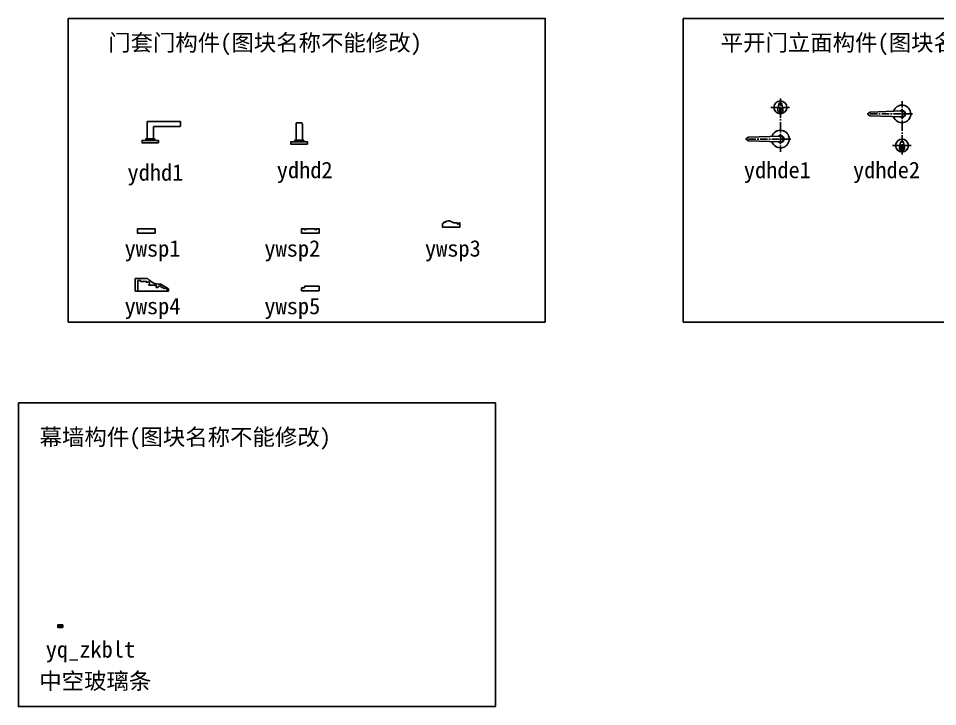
# Model space of a CAD drawing. Extents: x 1315 to 7970, y -3348 to 2381.
# Drawn here: x 1478 to 4611, y -3348 to -1002 of the extents above; entities that cross this region are included whole.
import ezdxf

# ---------------------------------------------------------------- set-up
doc = ezdxf.new("R2010")
doc.units = 0
doc.linetypes.add('CENTER', pattern=[2, 1.25, -0.25, 0.25, -0.25])
doc.layers.get('0').update_dxf_attribs({"linetype": 'CONTINUOUS'})
doc.styles.get("Standard").update_dxf_attribs({"font": ''})
doc.styles.get('STANDARD').set_extended_font_data('SimSun')

# ---------------------------------------------------------------- blocks, each defined once
blk = doc.blocks.new('YDHD1')
blk.add_lwpolyline([(-10.8, 13.6), (-10.8, 70.3, -0.414214), (-7.8, 73.3), (100.7, 73.3, -0.414214), (103.7, 70.3), (103.7, 59, -0.414214), (100.7, 56), (13.8, 56, 0.414214), (10.8, 53), (10.8, 13.6)], format="xyb")
for points in [[(28, 0), (-28, 0), (-28, 8.6), (28, 8.6)], [(15.4, 8.6), (-15.4, 8.6), (-15.4, 13.6), (15.4, 13.6)]]:
    blk.add_lwpolyline(points, close=True)
blk = doc.blocks.new('YDHD2')
blk.add_lwpolyline([(-10.8, 13.6), (-10.8, 70.3, -0.414214), (-7.8, 73.3), (7.8, 73.3, -0.414214), (10.8, 70.3), (10.8, 13.6)], format="xyb")
for points in [[(28, 0), (-28, 0), (-28, 8.6), (28, 8.6)], [(15.4, 8.6), (-15.4, 8.6), (-15.4, 13.6), (15.4, 13.6)]]:
    blk.add_lwpolyline(points, close=True)
blk = doc.blocks.new('YWSP1')
blk.add_lwpolyline([(-60, 15), (-60, 0), (0, 0), (0, 15)], close=True)
blk = doc.blocks.new('YWSP2')
blk.add_lwpolyline([(-60, 0), (0, 0), (0, 15), (-9, 15), (-9, 12), (-15, 12), (-15, 15), (-45, 15), (-45, 12), (-51, 12), (-51, 15), (-60, 15)], close=True)
blk = doc.blocks.new('YWSP3')
blk.add_lwpolyline([(-60, 12), (-60, 0), (0, 0), (0, 14), (-3, 14, -1), (-10, 14, -0.128551), (-31, 18.7, 0.3547), (-50, 17), (-55, 17, -0.414214), (-60, 12)], format="xyb")
blk = doc.blocks.new('YDHDE2')
at = {"color": 1, "linetype": 'CENTER', "ltscale": 20}
for p, q in [((0, -137.9), (0, 43.3)), ((36, 0), (-119, 0)), ((31.1, -108), (-32.8, -108))]:
    blk.add_line(p, q, dxfattribs=at)
for p, q in [((-0.9, 10), (-108.8, 5.5)), ((0, -10), (-108.8, -6.5)), ((-4.9, -97.1), (-8.8, -114.4)), ((-2.4, -110.8), (-2.4, -118.5)), ((2.4, -110.8), (2.4, -118.5)), ((5, -97.1), (8.8, -114.2))]:
    blk.add_line(p, q)
blk.add_lwpolyline([(-4.9, -97.1, -0.849644), (5, -97.1), (8.8, -114.2, -1.265233), (-8.8, -114.4)], format="xyb", close=True)
blk.add_lwpolyline([(-1.1, -110.3), (1.1, -110.3), (1.1, -119.1), (-1.1, -119.1)], close=True)
blk.add_circle((0, -108), 22)
for centre, radius, start, end in [((-108.8, -0.5), 6, 90, 270), ((-108.8, -0.5), 6, 90, 270), ((0, 0), 30, 197.6218, 162.9218), ((0, 0), 12, 234.5593, 126.031), ((0, 0), 10, 270, 95.2002), ((0, -108), 22, 90, 180), ((0, -108), 22, 90, 180), ((0, -97.9), 5, 9.2848, 170.6956), ((0, -108), 22, 0, 90), ((0, -108), 22, 0, 90), ((0, -108), 22, 180, 0), ((0, -108), 22, 180, 0), ((0, -110.8), 2.42, 0, 180), ((0, -118.5), 2.42, 180, 0)]:
    blk.add_arc(centre, radius, start, end)
blk = doc.blocks.new('YDHDE1')
at = {"color": 1, "linetype": 'CENTER', "ltscale": 20}
for p, q in [((0, 137.9), (0, -43.3)), ((31.1, 108), (-32.8, 108)), ((36, 0), (-119, 0))]:
    blk.add_line(p, q, dxfattribs=at)
for p, q in [((-4.9, 118.9), (-8.8, 101.6)), ((-2.4, 105.2), (-2.4, 97.5)), ((2.4, 105.2), (2.4, 97.5)), ((5, 118.9), (8.8, 101.8)), ((0, 10), (-108.8, 6.5)), ((-0.9, -10), (-108.8, -5.5))]:
    blk.add_line(p, q)
blk.add_lwpolyline([(-4.9, 118.9, -0.849644), (5, 118.9), (8.8, 101.8, -1.265233), (-8.8, 101.6)], format="xyb", close=True)
blk.add_lwpolyline([(-1.1, 105.7), (1.1, 105.7), (1.1, 96.9), (-1.1, 96.9)], close=True)
blk.add_circle((0, 108), 22)
for centre, radius, start, end in [((0, 108), 22, 0, 180), ((0, 108), 22, 0, 180), ((0, 108), 22, 180, 270), ((0, 108), 22, 180, 270), ((0, 118.1), 5, 9.2848, 170.6956), ((0, 105.2), 2.42, 0, 180), ((0, 97.5), 2.42, 180, 0), ((0, 108), 22, 270, 0), ((0, 108), 22, 270, 0), ((-108.8, 0.5), 6, 90, 270), ((-108.8, 0.5), 6, 90, 270), ((0, 0), 30, 197.0782, 162.3782), ((0, 0), 12, 233.969, 125.4407), ((0, 0), 10, 264.7998, 90)]:
    blk.add_arc(centre, radius, start, end)
blk = doc.blocks.new('YQ_ZKBLT')
h = blk.add_hatch()
h.set_pattern_fill('ANSI37', color=0, scale=0.058, style=0)
h.paths.add_polyline_path([(1.73, -0.5, -0.081112), (1.61, -0.48), (1.47, -0.48), (1.04, -0.39, -0.355771), (1, -0.34), (1, 0.34, -0.355771), (1.04, 0.39), (1.47, 0.48), (1.61, 0.48, -0.081112), (1.73, 0.5), (0, 0.5), (0, -0.5)])
h = blk.add_hatch()
h.set_pattern_fill('AR-CONC', color=0, scale=0.0023, style=0)
h.set_pattern_definition([(50, (1.52845, 0.13954), (0.41902, -0.03666), [0.04381, -0.48196]), (355, (1.52845, 0.13954), (-0.08106, 0.43943), [0.03505, -0.38557]), (100.45, (1.56337, 0.1365), (0.33796, 0.40277), [0.03724, -0.40961]), (46.184, (1.52845, 0.2564), (0.62348, -0.0967), [0.06572, -0.72295]), (96.636, (1.5804, 0.2483), (0.54603, 0.5691), [0.05586, -0.6144]), (351.18, (1.52845, 0.2564), (0.54603, 0.5691), [0.05258, -0.57836]), (21, (1.58687, 0.22717), (0.34871, -0.23521), [0.04381, -0.48196]), (326, (1.58687, 0.22717), (0.14214, 0.42363), [0.03505, -0.38557]), (71.45, (1.61593, 0.20757), (0.49086, 0.18842), [0.03724, -0.4096]), (37.5, (1.52845, 0.13954), (0.007104, 0.194477), [0, -0.380898, 0, -0.391414, 0, -0.387033]), (7.5, (1.52845, 0.13954), (0.153685, 0.230415), [0, -0.223164, 0, -0.372135, 0, -0.14751]), (327.5, (1.39817, 0.13954), (0.311858, -0.013176), [0, -0.14605, 0, -0.455676, 0, -0.604647]), (317.5, (1.33975, 0.13954), (0.3407, 0.05848), [0, -0.189865, 0, -0.302616, 0, -0.429387])])
h.paths.add_polyline_path([(1.73, 0.06), (1.95, 0.06), (1.95, 0.38, 0.414214), (1.9, 0.43), (1.88, 0.43, -0.707107), (1.6, 0.43), (1.48, 0.43), (1.05, 0.34), (1.05, -0.34), (1.48, -0.43), (1.6, -0.43, -0.707107), (1.88, -0.43), (1.9, -0.43, 0.414214), (1.95, -0.38), (1.95, -0.11), (1.93, -0.11), (1.73, -0.11, -1)])
at = {"color": 0}
blk.add_lwpolyline([(1.74, 0.5), (0, 0.5), (0, -0.5), (1.74, -0.5)], dxfattribs=at)
blk.add_lwpolyline([(1.47, -0.48), (1.61, -0.48, 0.356394), (1.64, -0.46, -0.816497), (1.83, -0.46, 0.356394), (1.86, -0.48), (1.9, -0.48, 0.414214), (2, -0.38), (2, -0.05, 0.414214), (1.95, 0), (1.7, 0), (1.7, -0.05), (1.95, -0.05), (1.95, -0.38, -0.414214), (1.9, -0.43), (1.88, -0.43, 0.707107), (1.6, -0.43), (1.48, -0.43), (1.05, -0.34), (1.05, 0.34), (1.48, 0.43), (1.6, 0.43, 0.707107), (1.88, 0.43), (1.9, 0.43, -0.414214), (1.95, 0.38), (1.95, 0.06), (1.73, 0.06, 1), (1.73, -0.11), (1.93, -0.11), (1.93, -0.06), (1.73, -0.06, -1), (1.73, 0.01), (1.95, 0.01, 0.414214), (2, 0.06), (2, 0.38, 0.414214), (1.9, 0.48), (1.86, 0.48, 0.356394), (1.83, 0.46, -0.816497), (1.64, 0.46, 0.356394), (1.61, 0.48), (1.47, 0.48), (1.04, 0.39, 0.355771), (1, 0.34), (1, -0.34, 0.355771), (1.04, -0.39)], format="xyb", close=True, dxfattribs=at)
for centre, start, end in [((1.74, 0.12), 71.451, 108.549), ((1.74, -0.11), 251.451, 288.549)]:
    blk.add_arc(centre, 0.385, start, end, dxfattribs=at)
blk = doc.blocks.new('YWSP5')
for p, q in [((-60, 10), (-60, 0)), ((-60, 10), (-50, 10)), ((-60, 0), (0, 0)), ((-50, 15), (-50, 10)), ((0, 0), (0, 15))]:
    blk.add_line(p, q)
blk.add_lwpolyline([(-50, 15), (0, 15)])
blk = doc.blocks.new('YWSP4')
at = {"color": 250}
for p, q in [((-114.6, 0), (-114.6, 43)), ((-72.3, 43), (-114.6, 43)), ((-4.8, 0), (-114.6, 0)), ((0, 7.2), (-28.5, 24)), ((-4.8, 0), (0, 0)), ((0, 0), (0, 7.2))]:
    blk.add_line(p, q, dxfattribs=at)
for p, q in [((-104.8, 0), (-104.8, 35.4)), ((-104.8, 35.4), (-96, 35.4)), ((-96, 35.4), (-96, 32.5)), ((-96, 32.5), (-73.9, 32.5)), ((-73.9, 32.5), (-73.9, 27.9)), ((-104.8, 0), (-4.8, 0)), ((-67.3, 22.7), (-67.3, 19.8)), ((-67.3, 19.8), (-42.2, 19.8)), ((-42.2, 19.8), (-42.2, 11.5)), ((-42.2, 11.5), (-36.6, 11.5)), ((-24.3, 12), (-18.3, 12)), ((-4.8, 5), (-4.8, 0))]:
    blk.add_line(p, q)
blk.add_arc((-31.9, 76.1), 52.3, 219.4375, 273.7587, dxfattribs=at)
for centre, radius, start, end in [((-69.5, 26.6), 4.54, 299.6727, 162.9442), ((-30.4, 11.6), 6.14, 3.2257, 180.883), ((-14.9, 11.6), 3.36, 173.4734, 317.5134), ((-10.2, 4.4), 5.46, 6.8213, 114.1046)]:
    blk.add_arc(centre, radius, start, end)

msp = doc.modelspace()

# ---------------------------------------------------------------- linework, layer by layer
for points in [[(1647.8, -1002.1), (3273.6, -1002.1), (3273.6, -2037.7), (1647.8, -2037.7)], [(3743.7, -1002.1), (5369.5, -1002.1), (5369.5, -2037.7), (3743.7, -2037.7)], [(1478.1, -2312.8), (3103.8, -2312.8), (3103.8, -3348.4), (1478.1, -3348.4)]]:
    msp.add_lwpolyline(points, close=True)

# ---------------------------------------------------------------- block references
for name, p in [('YDHDE1', (4075.1, -1413.5)), ('YDHDE2', (4489.5, -1327.7)), ('YDHD1', (1927.4, -1426.5)), ('YDHD2', (2435.1, -1431.4)), ('YWSP3', (2983.1, -1713.6)), ('YWSP1', (1943.9, -1734.1)), ('YWSP2', (2503.5, -1734.1)), ('YWSP4', (1990.2, -1931.6)), ('YWSP5', (2503.5, -1930.4))]:
    msp.add_blockref(name, p)
at = {"xscale": 9, "yscale": 9, "zscale": 9}
msp.add_blockref('YQ_ZKBLT', (1612, -3074.1), dxfattribs=at)

# ---------------------------------------------------------------- texts
at = {"color": 6}
for s, p in [('门套门构件(图块名称不能修改)', (1783.9, -1112.8)), ('平开门立面构件(图块名称不能修改)', (3871.3, -1112.8)), ('ydhd1', (1849.7, -1555.3)), ('ydhd2', (2358.5, -1546.9)), ('ydhde1', (3950.3, -1546.9)), ('ydhde2', (4322.4, -1546.9)), ('ywsp1', (1840, -1814.3)), ('ywsp2', (2316.4, -1814.3)), ('ywsp3', (2863.6, -1814.3)), ('ywsp4', (1840, -2010.6)), ('ywsp5', (2316.4, -2010.6)), ('幕墙构件(图块名称不能修改)', (1550.3, -2457.1)), ('yq_zkblt', (1571.3, -3181.2)), ('中空玻璃条', (1549.3, -3288.9))]:
    msp.add_text(s, height=56, dxfattribs=at).set_placement(p)

doc.saveas('drawing.dxf')
